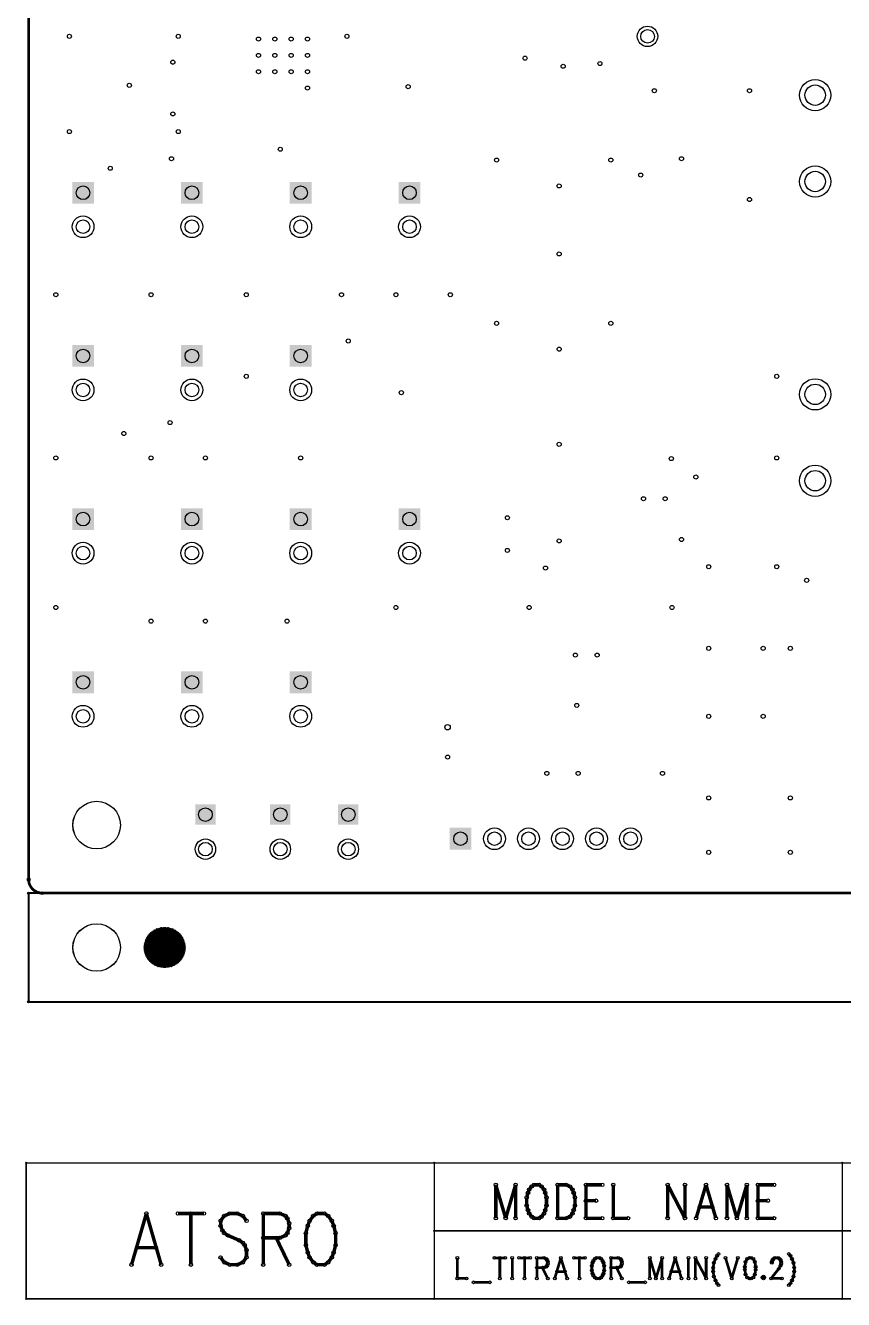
# Model space of a CAD drawing. Extents: x 100 to 314, y 70 to 258.
# Drawn here: x 99.7 to 159.9, y 70.1 to 163.8 of the extents above; entities that cross this region are included whole.
import ezdxf

# ---------------------------------------------------------------- set-up
doc = ezdxf.new("R2010")
doc.units = 0
doc.layers.get('0').update_dxf_attribs({"linetype": 'CONTINUOUS'})
doc.layers.add('10_ASYS_GBR', color=12, linetype='CONTINUOUS')
doc.layers.add('12_DRL_GB', color=13, linetype='CONTINUOUS')

# ---------------------------------------------------------------- blocks, each defined once
blk = doc.blocks.new('ROUND_5')
blk.add_circle((0, 0), 0.75)
blk = doc.blocks.new('ROUND_9')
blk.add_circle((0, 0), 0.5)
blk = doc.blocks.new('SQUARE_33')
blk.add_solid([(0.75, 0.75), (0.75, -0.75), (-0.75, 0.75), (-0.75, -0.75)])
blk = doc.blocks.new('ROUND_38')
blk.add_circle((0, 0), 0.8)
blk = doc.blocks.new('SQUARE_40')
blk.add_solid([(0.8, 0.8), (0.8, -0.8), (-0.8, 0.8), (-0.8, -0.8)])
blk = doc.blocks.new('ROUND_43')
blk.add_circle((0, 0), 1.15)
blk = doc.blocks.new('ROUND_61')
blk.add_circle((0, 0), 1.75)
blk = doc.blocks.new('ROUND_3')
blk.add_circle((0, 0), 0.127)
blk = doc.blocks.new('ROUND_12')
blk.add_circle((0, 0), 0.1)
blk = doc.blocks.new('ROUND_13')
blk.add_circle((0, 0), 0.05)
blk = doc.blocks.new('ROUND_37')
blk.add_circle((0, 0), 0.075)
blk = doc.blocks.new('ROUND_99')
blk.add_circle((0, 0), 0.0999)
blk = doc.blocks.new('ROUND_170')
blk.add_circle((0, 0), 0.15)
blk = doc.blocks.new('ROUND_171')
blk.add_circle((0, 0), 0.2)
blk = doc.blocks.new('ROUND_173')
blk.add_circle((0, 0), 0.5)
blk = doc.blocks.new('ROUND_175')
blk.add_circle((0, 0), 0.75)
blk = doc.blocks.new('ROUND_179')
blk.add_circle((0, 0), 1.75)

msp = doc.modelspace()

# ---------------------------------------------------------------- linework, layer by layer
at = {"layer": '10_ASYS_GBR'}
for points, const_width in [([(99.97, 248.98), (99.97, 100.98)], 0.2), ([(99.97, 99.98), (313.97, 99.98)], 0.15), ([(99.97, 91.98), (99.97, 99.98)], 0.15), ([(100.97, 99.98), (312.97, 99.98)], 0.2), ([(109.72802, 97.40967), (110.21198, 97.40967)], 0.1), ([(108.6202, 96.50967), (111.3198, 96.50967)], 0.1), ([(108.65908, 96.59967), (111.28092, 96.59967)], 0.1), ([(108.70553, 96.68967), (111.23447, 96.68967)], 0.1), ([(108.76044, 96.77967), (111.17956, 96.77967)], 0.1), ([(108.82501, 96.86967), (111.11499, 96.86967)], 0.1), ([(108.901, 96.95967), (111.039, 96.95967)], 0.1), ([(108.99107, 97.04967), (110.94893, 97.04967)], 0.1), ([(109.09956, 97.13967), (110.84044, 97.13967)], 0.1), ([(109.23459, 97.22967), (110.70541, 97.22967)], 0.1), ([(109.41521, 97.31967), (110.52479, 97.31967)], 0.1), ([(108.52004, 95.96967), (111.41996, 95.96967)], 0.1), ([(108.52219, 96.05967), (111.41781, 96.05967)], 0.1), ([(108.52348, 95.87967), (111.41652, 95.87967)], 0.1), ([(108.52996, 96.14967), (111.41004, 96.14967)], 0.1), ([(108.53255, 95.78967), (111.40745, 95.78967)], 0.1), ([(108.54344, 96.23967), (111.39656, 96.23967)], 0.1), ([(108.54736, 95.69967), (111.39264, 95.69967)], 0.1), ([(108.56279, 96.32967), (111.37721, 96.32967)], 0.1), ([(108.56809, 95.60967), (111.37191, 95.60967)], 0.1), ([(108.58826, 96.41967), (111.35174, 96.41967)], 0.1), ([(108.59501, 95.51967), (111.34499, 95.51967)], 0.1), ([(108.6285, 95.42967), (111.3115, 95.42967)], 0.1), ([(108.66905, 95.33967), (111.27095, 95.33967)], 0.1), ([(108.71736, 95.24967), (111.22264, 95.24967)], 0.1), ([(108.77436, 95.15967), (111.16564, 95.15967)], 0.1), ([(108.84138, 95.06967), (111.09862, 95.06967)], 0.1), ([(108.92032, 94.97967), (111.01968, 94.97967)], 0.1), ([(109.01414, 94.88967), (110.92586, 94.88967)], 0.1), ([(109.12779, 94.79967), (110.81221, 94.79967)], 0.1), ([(109.27089, 94.70967), (110.66911, 94.70967)], 0.1), ([(109.46801, 94.61967), (110.47199, 94.61967)], 0.1), ([(313.97, 91.98), (99.97, 91.98)], 0.15), ([(99.788, 80.144), (199.788, 80.144)], 0.1), ([(99.788, 70.144), (99.788, 80.144)], 0.1), ([(129.788, 80.144), (129.788, 70.144)], 0.1), ([(159.788, 80.144), (159.788, 70.144)], 0.1), ([(134.315, 78.52931), (134.315, 76.071)], 0.254), ([(134.315, 78.52931), (135.04227, 76.071)], 0.254), ([(135.76955, 78.52931), (135.04227, 76.071)], 0.254), ([(135.76955, 78.52931), (135.76955, 76.071)], 0.254), ([(136.67864, 77.944), (136.58773, 77.59281)], 0.254), ([(136.76955, 78.17813), (136.67864, 77.944)], 0.254), ([(136.95136, 78.41225), (136.76955, 78.17813)], 0.254), ([(137.13318, 78.52931), (136.95136, 78.41225)], 0.254), ([(137.49682, 78.52931), (137.13318, 78.52931)], 0.254), ([(137.67864, 78.41225), (137.49682, 78.52931)], 0.254), ([(137.86045, 78.17813), (137.67864, 78.41225)], 0.254), ([(137.95136, 77.944), (137.86045, 78.17813)], 0.254), ([(138.04227, 77.59281), (137.95136, 77.944)], 0.254), ([(138.86045, 78.52931), (138.86045, 76.071)], 0.254), ([(138.86045, 78.52931), (139.49682, 78.52931)], 0.254), ([(139.49682, 78.52931), (139.76955, 78.41225)], 0.254), ([(139.76955, 78.41225), (139.95136, 78.17813)], 0.254), ([(139.95136, 78.17813), (140.04227, 77.944)], 0.254), ([(140.04227, 77.944), (140.13318, 77.59281)], 0.254), ([(140.95136, 78.52931), (140.95136, 76.071)], 0.254), ([(140.95136, 78.52931), (142.13318, 78.52931)], 0.254), ([(142.95136, 78.52931), (142.95136, 76.071)], 0.254), ([(146.95136, 78.52931), (146.95136, 76.071)], 0.254), ([(146.95136, 78.52931), (148.22409, 76.071)], 0.254), ([(148.22409, 78.52931), (148.22409, 76.071)], 0.254), ([(149.76955, 78.52931), (149.04227, 76.071)], 0.254), ([(149.76955, 78.52931), (150.49682, 76.071)], 0.254), ([(151.315, 78.52931), (151.315, 76.071)], 0.254), ([(151.315, 78.52931), (152.04227, 76.071)], 0.254), ([(152.76955, 78.52931), (152.04227, 76.071)], 0.254), ([(152.76955, 78.52931), (152.76955, 76.071)], 0.254), ([(153.58773, 78.52931), (153.58773, 76.071)], 0.254), ([(153.58773, 78.52931), (154.76955, 78.52931)], 0.254), ([(136.58773, 77.59281), (136.58773, 77.0075)], 0.254), ([(136.58773, 77.0075), (136.67864, 76.65631)], 0.254), ([(137.95136, 76.65631), (138.04227, 77.0075)], 0.254), ([(138.04227, 77.0075), (138.04227, 77.59281)], 0.254), ([(140.13318, 77.0075), (140.04227, 76.65631)], 0.254), ([(140.13318, 77.59281), (140.13318, 77.0075)], 0.254), ([(140.95136, 77.35869), (141.67864, 77.35869)], 0.254), ([(149.315, 76.89044), (150.22409, 76.89044)], 0.254), ([(153.58773, 77.35869), (154.315, 77.35869)], 0.254), ([(108.62591, 76.42181), (107.535, 72.651)], 0.254), ([(108.62591, 76.42181), (109.71682, 72.651)], 0.254), ([(110.94409, 76.42181), (112.85318, 76.42181)], 0.254), ([(111.89864, 76.42181), (111.89864, 72.651)], 0.254), ([(114.35318, 76.24225), (114.08045, 75.88313)], 0.254), ([(114.08045, 75.88313), (114.08045, 75.524)], 0.254), ([(114.76227, 76.42181), (114.35318, 76.24225)], 0.254), ([(115.30773, 76.42181), (114.76227, 76.42181)], 0.254), ([(115.71682, 76.24225), (115.30773, 76.42181)], 0.254), ([(115.98955, 75.88313), (115.71682, 76.24225)], 0.254), ([(117.21682, 76.42181), (117.21682, 72.651)], 0.254), ([(117.21682, 76.42181), (118.44409, 76.42181)], 0.254), ([(118.44409, 76.42181), (118.85318, 76.24225)], 0.254), ([(118.85318, 76.24225), (118.98955, 76.06269)], 0.254), ([(118.98955, 76.06269), (119.12591, 75.70356)], 0.254), ([(120.62591, 75.88313), (120.48955, 75.524)], 0.254), ([(120.89864, 76.24225), (120.62591, 75.88313)], 0.254), ([(121.17136, 76.42181), (120.89864, 76.24225)], 0.254), ([(121.71682, 76.42181), (121.17136, 76.42181)], 0.254), ([(121.98955, 76.24225), (121.71682, 76.42181)], 0.254), ([(122.26227, 75.88313), (121.98955, 76.24225)], 0.254), ([(122.39864, 75.524), (122.26227, 75.88313)], 0.254), ([(136.67864, 76.65631), (136.76955, 76.42219)], 0.254), ([(136.76955, 76.42219), (136.95136, 76.18806)], 0.254), ([(136.95136, 76.18806), (137.13318, 76.071)], 0.254), ([(137.13318, 76.071), (137.49682, 76.071)], 0.254), ([(137.49682, 76.071), (137.67864, 76.18806)], 0.254), ([(137.67864, 76.18806), (137.86045, 76.42219)], 0.254), ([(137.86045, 76.42219), (137.95136, 76.65631)], 0.254), ([(139.49682, 76.071), (138.86045, 76.071)], 0.254), ([(139.76955, 76.18806), (139.49682, 76.071)], 0.254), ([(139.95136, 76.42219), (139.76955, 76.18806)], 0.254), ([(140.04227, 76.65631), (139.95136, 76.42219)], 0.254), ([(140.95136, 76.071), (142.13318, 76.071)], 0.254), ([(142.95136, 76.071), (144.04227, 76.071)], 0.254), ([(153.58773, 76.071), (154.76955, 76.071)], 0.254), ([(114.08045, 75.524), (114.21682, 75.16488)], 0.254), ([(114.21682, 75.16488), (114.35318, 74.98531)], 0.254), ([(114.35318, 74.98531), (114.62591, 74.80575)], 0.254), ([(118.98955, 74.98531), (118.85318, 74.80575)], 0.254), ([(119.12591, 75.34444), (118.98955, 74.98531)], 0.254), ([(119.12591, 75.70356), (119.12591, 75.34444)], 0.254), ([(120.48955, 75.524), (120.35318, 74.98531)], 0.254), ([(120.35318, 74.98531), (120.35318, 74.0875)], 0.254), ([(122.535, 74.98531), (122.39864, 75.524)], 0.254), ([(122.535, 74.0875), (122.535, 74.98531)], 0.254), ([(129.788, 75.144), (199.788, 75.144)], 0.1), ([(107.94409, 73.90794), (109.30773, 73.90794)], 0.254), ([(114.62591, 74.80575), (115.44409, 74.44663)], 0.254), ([(115.44409, 74.44663), (115.71682, 74.26706)], 0.254), ([(115.71682, 74.26706), (115.85318, 74.0875)], 0.254), ([(115.85318, 74.0875), (115.98955, 73.72838)], 0.254), ([(118.44409, 74.62619), (117.21682, 74.62619)], 0.254), ([(118.17136, 74.62619), (119.12591, 72.651)], 0.254), ([(118.85318, 74.80575), (118.44409, 74.62619)], 0.254), ([(120.35318, 74.0875), (120.48955, 73.54881)], 0.254), ([(122.39864, 73.54881), (122.535, 74.0875)], 0.254), ([(114.35318, 72.83056), (114.08045, 73.18969)], 0.254), ([(115.98955, 73.18969), (115.71682, 72.83056)], 0.254), ([(115.98955, 73.72838), (115.98955, 73.18969)], 0.254), ([(120.48955, 73.54881), (120.62591, 73.18969)], 0.254), ([(120.62591, 73.18969), (120.89864, 72.83056)], 0.254), ([(121.98955, 72.83056), (122.26227, 73.18969)], 0.254), ([(122.26227, 73.18969), (122.39864, 73.54881)], 0.254), ([(131.48795, 73.15339), (131.48795, 71.64395)], 0.1999), ([(134.21522, 73.15339), (135.01068, 73.15339)], 0.1999), ([(134.61295, 73.15339), (134.61295, 71.64395)], 0.1999), ([(135.52204, 73.15339), (135.52204, 71.64395)], 0.1999), ([(136.0334, 73.15339), (136.82886, 73.15339)], 0.1999), ([(136.43113, 73.15339), (136.43113, 71.64395)], 0.1999), ([(137.34022, 73.15339), (137.34022, 71.64395)], 0.1999), ([(137.34022, 73.15339), (137.85159, 73.15339)], 0.1999), ([(137.85159, 73.15339), (138.02204, 73.08151)], 0.1999), ([(138.02204, 73.08151), (138.07886, 73.00963)], 0.1999), ([(138.07886, 73.00963), (138.13568, 72.86588)], 0.1999), ([(139.10159, 73.15339), (138.64704, 71.64395)], 0.1999), ([(139.10159, 73.15339), (139.55613, 71.64395)], 0.1999), ([(140.0675, 73.15339), (140.86295, 73.15339)], 0.1999), ([(140.46522, 73.15339), (140.46522, 71.64395)], 0.1999), ([(141.60159, 73.08151), (141.48795, 72.93776)], 0.1999), ([(141.71522, 73.15339), (141.60159, 73.08151)], 0.1999), ([(141.9425, 73.15339), (141.71522, 73.15339)], 0.1999), ([(142.05613, 73.08151), (141.9425, 73.15339)], 0.1999), ([(142.16977, 72.93776), (142.05613, 73.08151)], 0.1999), ([(142.79477, 73.15339), (142.79477, 71.64395)], 0.1999), ([(142.79477, 73.15339), (143.30613, 73.15339)], 0.1999), ([(143.30613, 73.15339), (143.47659, 73.08151)], 0.1999), ([(143.47659, 73.08151), (143.5334, 73.00963)], 0.1999), ([(143.5334, 73.00963), (143.59022, 72.86588)], 0.1999), ([(145.63568, 73.15339), (145.63568, 71.64395)], 0.1999), ([(145.63568, 73.15339), (146.09022, 71.64395)], 0.1999), ([(146.54477, 73.15339), (146.09022, 71.64395)], 0.1999), ([(146.54477, 73.15339), (146.54477, 71.64395)], 0.1999), ([(147.51068, 73.15339), (147.05613, 71.64395)], 0.1999), ([(147.51068, 73.15339), (147.96522, 71.64395)], 0.1999), ([(148.47659, 73.15339), (148.47659, 71.64395)], 0.1999), ([(148.98795, 73.15339), (148.98795, 71.64395)], 0.1999), ([(148.98795, 73.15339), (149.7834, 71.64395)], 0.1999), ([(149.7834, 73.15339), (149.7834, 71.64395)], 0.1999), ([(150.46522, 73.08151), (150.35159, 72.794)], 0.1999), ([(150.57886, 73.29715), (150.46522, 73.08151)], 0.1999), ([(150.6925, 73.4409), (150.57886, 73.29715)], 0.1999), ([(151.20386, 73.15339), (151.6584, 71.64395)], 0.1999), ([(152.11295, 73.15339), (151.6584, 71.64395)], 0.1999), ([(152.79477, 73.08151), (152.68113, 72.86588)], 0.1999), ([(152.96522, 73.15339), (152.79477, 73.08151)], 0.1999), ([(153.07886, 73.15339), (152.96522, 73.15339)], 0.1999), ([(153.24931, 73.08151), (153.07886, 73.15339)], 0.1999), ([(153.36295, 72.86588), (153.24931, 73.08151)], 0.1999), ([(154.61295, 72.86588), (154.66977, 73.00963)], 0.1999), ([(154.66977, 73.00963), (154.72659, 73.08151)], 0.1999), ([(154.72659, 73.08151), (154.84022, 73.15339)], 0.1999), ([(154.84022, 73.15339), (155.0675, 73.15339)], 0.1999), ([(155.0675, 73.15339), (155.18113, 73.08151)], 0.1999), ([(155.18113, 73.08151), (155.23795, 73.00963)], 0.1999), ([(155.23795, 73.00963), (155.29477, 72.86588)], 0.1999), ([(155.86295, 73.4409), (155.97659, 73.29715)], 0.1999), ([(155.97659, 73.29715), (156.09022, 73.08151)], 0.1999), ([(156.09022, 73.08151), (156.20386, 72.794)], 0.1999), ([(114.76227, 72.651), (114.35318, 72.83056)], 0.254), ([(115.30773, 72.651), (114.76227, 72.651)], 0.254), ([(115.71682, 72.83056), (115.30773, 72.651)], 0.254), ([(120.89864, 72.83056), (121.17136, 72.651)], 0.254), ([(121.17136, 72.651), (121.71682, 72.651)], 0.254), ([(121.71682, 72.651), (121.98955, 72.83056)], 0.254), ([(137.85159, 72.43461), (137.34022, 72.43461)], 0.1999), ([(137.73795, 72.43461), (138.13568, 71.64395)], 0.1999), ([(138.02204, 72.50649), (137.85159, 72.43461)], 0.1999), ([(138.07886, 72.57837), (138.02204, 72.50649)], 0.1999), ([(138.13568, 72.72212), (138.07886, 72.57837)], 0.1999), ([(138.13568, 72.86588), (138.13568, 72.72212)], 0.1999), ([(138.8175, 72.1471), (139.38568, 72.1471)], 0.1999), ([(141.43113, 72.794), (141.37431, 72.57837)], 0.1999), ([(141.37431, 72.57837), (141.37431, 72.21898)], 0.1999), ([(141.37431, 72.21898), (141.43113, 72.00334)], 0.1999), ([(141.48795, 72.93776), (141.43113, 72.794)], 0.1999), ([(142.22659, 72.794), (142.16977, 72.93776)], 0.1999), ([(142.2834, 72.57837), (142.22659, 72.794)], 0.1999), ([(142.22659, 72.00334), (142.2834, 72.21898)], 0.1999), ([(142.2834, 72.21898), (142.2834, 72.57837)], 0.1999), ([(143.30613, 72.43461), (142.79477, 72.43461)], 0.1999), ([(143.1925, 72.43461), (143.59022, 71.64395)], 0.1999), ([(143.47659, 72.50649), (143.30613, 72.43461)], 0.1999), ([(143.5334, 72.57837), (143.47659, 72.50649)], 0.1999), ([(143.59022, 72.72212), (143.5334, 72.57837)], 0.1999), ([(143.59022, 72.86588), (143.59022, 72.72212)], 0.1999), ([(147.22659, 72.1471), (147.79477, 72.1471)], 0.1999), ([(150.35159, 72.794), (150.29477, 72.43461)], 0.1999), ([(150.29477, 72.43461), (150.29477, 72.1471)], 0.1999), ([(150.29477, 72.1471), (150.35159, 71.78771)], 0.1999), ([(152.68113, 72.86588), (152.62431, 72.50649)], 0.1999), ([(152.62431, 72.50649), (152.62431, 72.29085)], 0.1999), ([(152.62431, 72.29085), (152.68113, 71.93146)], 0.1999), ([(153.41977, 72.50649), (153.36295, 72.86588)], 0.1999), ([(153.36295, 71.93146), (153.41977, 72.29085)], 0.1999), ([(153.41977, 72.29085), (153.41977, 72.50649)], 0.1999), ([(155.12431, 72.36273), (154.55613, 71.64395)], 0.1999), ([(154.61295, 72.794), (154.61295, 72.86588)], 0.1999), ([(155.23795, 72.57837), (155.12431, 72.36273)], 0.1999), ([(155.29477, 72.72212), (155.23795, 72.57837)], 0.1999), ([(155.29477, 72.86588), (155.29477, 72.72212)], 0.1999), ([(156.20386, 72.794), (156.26068, 72.43461)], 0.1999), ([(156.26068, 72.1471), (156.20386, 71.78771)], 0.1999), ([(156.26068, 72.43461), (156.26068, 72.1471)], 0.1999), ([(131.48795, 71.64395), (132.16977, 71.64395)], 0.1999), ([(132.68113, 71.35644), (133.87431, 71.35644)], 0.1999), ([(141.43113, 72.00334), (141.48795, 71.85958)], 0.1999), ([(141.48795, 71.85958), (141.60159, 71.71583)], 0.1999), ([(141.60159, 71.71583), (141.71522, 71.64395)], 0.1999), ([(141.71522, 71.64395), (141.9425, 71.64395)], 0.1999), ([(141.9425, 71.64395), (142.05613, 71.71583)], 0.1999), ([(142.05613, 71.71583), (142.16977, 71.85958)], 0.1999), ([(142.16977, 71.85958), (142.22659, 72.00334)], 0.1999), ([(144.10159, 71.35644), (145.29477, 71.35644)], 0.1999), ([(150.35159, 71.78771), (150.46522, 71.50019)], 0.1999), ([(150.46522, 71.50019), (150.57886, 71.28456)], 0.1999), ([(150.57886, 71.28456), (150.6925, 71.1408)], 0.1999), ([(152.68113, 71.93146), (152.79477, 71.71583)], 0.1999), ([(152.79477, 71.71583), (152.96522, 71.64395)], 0.1999), ([(152.96522, 71.64395), (153.07886, 71.64395)], 0.1999), ([(153.07886, 71.64395), (153.24931, 71.71583)], 0.1999), ([(153.24931, 71.71583), (153.36295, 71.93146)], 0.1999), ([(153.98795, 71.78771), (153.93113, 71.71583)], 0.1999), ([(153.93113, 71.71583), (153.98795, 71.64395)], 0.1999), ([(154.04477, 71.71583), (153.98795, 71.78771)], 0.1999), ([(153.98795, 71.64395), (154.04477, 71.71583)], 0.1999), ([(154.55613, 71.64395), (155.35159, 71.64395)], 0.1999), ([(155.97659, 71.28456), (155.86295, 71.1408)], 0.1999), ([(156.09022, 71.50019), (155.97659, 71.28456)], 0.1999), ([(156.20386, 71.78771), (156.09022, 71.50019)], 0.1999), ([(199.788, 70.144), (99.788, 70.144)], 0.1)]:
    msp.add_lwpolyline(points, dxfattribs=dict(at, const_width=const_width))
at = {"layer": '10_ASYS_GBR', "const_width": 0.2}
msp.add_lwpolyline([(99.97, 100.98, 0.4142136), (100.97, 99.98)], format="xyb", dxfattribs=at)
at = {"layer": '10_ASYS_GBR', "const_width": 0.1}
msp.add_lwpolyline([(108.52, 95.98, 1), (111.42, 95.98, 1)], format="xyb", close=True, dxfattribs=at)
msp.add_lwpolyline([(108.52, 95.98, 1), (111.42, 95.98, 1)], format="xyb", close=True, dxfattribs=at)

# ---------------------------------------------------------------- block references
at = {"layer": '10_ASYS_GBR'}
for name, p in [('ROUND_5', (145.47, 162.98)), ('ROUND_43', (157.795, 158.655)), ('ROUND_43', (157.795, 152.305)), ('SQUARE_40', (103.97, 151.48)), ('SQUARE_40', (111.97, 151.48)), ('SQUARE_40', (119.97, 151.48)), ('SQUARE_40', (127.97, 151.48)), ('ROUND_38', (103.97, 148.98)), ('ROUND_38', (111.97, 148.98)), ('ROUND_38', (119.97, 148.98)), ('ROUND_38', (127.97, 148.98)), ('SQUARE_40', (103.97, 139.48)), ('SQUARE_40', (111.97, 139.48)), ('SQUARE_40', (119.97, 139.48)), ('ROUND_38', (103.97, 136.98)), ('ROUND_38', (111.97, 136.98)), ('ROUND_38', (119.97, 136.98)), ('ROUND_43', (157.795, 136.655)), ('ROUND_43', (157.795, 130.305)), ('SQUARE_40', (103.97, 127.48)), ('SQUARE_40', (111.97, 127.48)), ('SQUARE_40', (119.97, 127.48)), ('SQUARE_40', (127.97, 127.48)), ('ROUND_38', (103.97, 124.98)), ('ROUND_38', (111.97, 124.98)), ('ROUND_38', (119.97, 124.98)), ('ROUND_38', (127.97, 124.98)), ('SQUARE_40', (103.97, 115.48)), ('SQUARE_40', (111.97, 115.48)), ('SQUARE_40', (119.97, 115.48)), ('ROUND_38', (103.97, 112.98)), ('ROUND_38', (111.97, 112.98)), ('ROUND_38', (119.97, 112.98)), ('ROUND_61', (104.97, 104.98)), ('SQUARE_33', (112.97, 105.75)), ('SQUARE_33', (118.47, 105.75)), ('SQUARE_33', (123.47, 105.75)), ('SQUARE_40', (131.72, 103.98)), ('ROUND_38', (134.22, 103.98)), ('ROUND_38', (136.72, 103.98)), ('ROUND_38', (139.22, 103.98)), ('ROUND_38', (141.72, 103.98)), ('ROUND_38', (144.22, 103.98)), ('ROUND_5', (112.97, 103.21)), ('ROUND_5', (118.47, 103.21)), ('ROUND_5', (123.47, 103.21)), ('ROUND_12', (99.97, 100.98)), ('ROUND_12', (99.97, 100.98)), ('ROUND_37', (99.97, 99.98)), ('ROUND_37', (99.97, 99.98)), ('ROUND_12', (100.97, 99.98)), ('ROUND_12', (100.97, 99.98)), ('ROUND_61', (104.97, 95.98)), ('ROUND_13', (109.72802, 97.40967)), ('ROUND_13', (110.21198, 97.40967)), ('ROUND_13', (108.6202, 96.50967)), ('ROUND_13', (108.65908, 96.59967)), ('ROUND_13', (108.70553, 96.68967)), ('ROUND_13', (108.76044, 96.77967)), ('ROUND_13', (108.82501, 96.86967)), ('ROUND_13', (108.901, 96.95967)), ('ROUND_13', (108.99107, 97.04967)), ('ROUND_13', (109.09956, 97.13967)), ('ROUND_13', (109.23459, 97.22967)), ('ROUND_13', (109.41521, 97.31967)), ('ROUND_13', (110.52479, 97.31967)), ('ROUND_13', (110.70541, 97.22967)), ('ROUND_13', (110.84044, 97.13967)), ('ROUND_13', (110.94893, 97.04967)), ('ROUND_13', (111.039, 96.95967)), ('ROUND_13', (111.11499, 96.86967)), ('ROUND_13', (111.17956, 96.77967)), ('ROUND_13', (111.23447, 96.68967)), ('ROUND_13', (111.28092, 96.59967)), ('ROUND_13', (111.3198, 96.50967)), ('ROUND_13', (108.52004, 95.96967)), ('ROUND_13', (108.52219, 96.05967)), ('ROUND_13', (108.52348, 95.87967)), ('ROUND_13', (108.52996, 96.14967)), ('ROUND_13', (108.53255, 95.78967)), ('ROUND_13', (108.54344, 96.23967)), ('ROUND_13', (108.54736, 95.69967)), ('ROUND_13', (108.56279, 96.32967)), ('ROUND_13', (108.56809, 95.60967)), ('ROUND_13', (108.58826, 96.41967)), ('ROUND_13', (108.59501, 95.51967)), ('ROUND_9', (109.97, 95.98)), ('ROUND_13', (111.34499, 95.51967)), ('ROUND_13', (111.35174, 96.41967)), ('ROUND_13', (111.37191, 95.60967)), ('ROUND_13', (111.37721, 96.32967)), ('ROUND_13', (111.39264, 95.69967)), ('ROUND_13', (111.39656, 96.23967)), ('ROUND_13', (111.40745, 95.78967)), ('ROUND_13', (111.41004, 96.14967)), ('ROUND_13', (111.41652, 95.87967)), ('ROUND_13', (111.41781, 96.05967)), ('ROUND_13', (111.41996, 95.96967)), ('ROUND_13', (108.6285, 95.42967)), ('ROUND_13', (108.66905, 95.33967)), ('ROUND_13', (108.71736, 95.24967)), ('ROUND_13', (108.77436, 95.15967)), ('ROUND_13', (108.84138, 95.06967)), ('ROUND_13', (108.92032, 94.97967)), ('ROUND_13', (109.01414, 94.88967)), ('ROUND_13', (109.12779, 94.79967)), ('ROUND_13', (109.27089, 94.70967)), ('ROUND_13', (109.46801, 94.61967)), ('ROUND_13', (110.47199, 94.61967)), ('ROUND_13', (110.66911, 94.70967)), ('ROUND_13', (110.81221, 94.79967)), ('ROUND_13', (110.92586, 94.88967)), ('ROUND_13', (111.01968, 94.97967)), ('ROUND_13', (111.09862, 95.06967)), ('ROUND_13', (111.16564, 95.15967)), ('ROUND_13', (111.22264, 95.24967)), ('ROUND_13', (111.27095, 95.33967)), ('ROUND_13', (111.3115, 95.42967)), ('ROUND_37', (99.97, 91.98)), ('ROUND_13', (99.788, 80.144)), ('ROUND_13', (99.788, 80.144)), ('ROUND_13', (129.788, 80.144)), ('ROUND_13', (159.788, 80.144)), ('ROUND_3', (134.315, 78.52931)), ('ROUND_3', (134.315, 78.52931)), ('ROUND_3', (135.76955, 78.52931)), ('ROUND_3', (135.76955, 78.52931)), ('ROUND_3', (136.67864, 77.944)), ('ROUND_3', (136.76955, 78.17813)), ('ROUND_3', (136.76955, 78.17813)), ('ROUND_3', (136.95136, 78.41225)), ('ROUND_3', (137.13318, 78.52931)), ('ROUND_3', (137.13318, 78.52931)), ('ROUND_3', (137.49682, 78.52931)), ('ROUND_3', (137.67864, 78.41225)), ('ROUND_3', (137.86045, 78.17813)), ('ROUND_3', (137.86045, 78.17813)), ('ROUND_3', (137.95136, 77.944)), ('ROUND_3', (138.86045, 78.52931)), ('ROUND_3', (138.86045, 78.52931)), ('ROUND_3', (139.49682, 78.52931)), ('ROUND_3', (139.76955, 78.41225)), ('ROUND_3', (139.76955, 78.41225)), ('ROUND_3', (139.95136, 78.17813)), ('ROUND_3', (139.95136, 78.17813)), ('ROUND_3', (140.04227, 77.944)), ('ROUND_3', (140.95136, 78.52931)), ('ROUND_3', (140.95136, 78.52931)), ('ROUND_3', (142.13318, 78.52931)), ('ROUND_3', (142.95136, 78.52931)), ('ROUND_3', (146.95136, 78.52931)), ('ROUND_3', (146.95136, 78.52931)), ('ROUND_3', (148.22409, 78.52931)), ('ROUND_3', (149.76955, 78.52931)), ('ROUND_3', (149.76955, 78.52931)), ('ROUND_3', (151.315, 78.52931)), ('ROUND_3', (151.315, 78.52931)), ('ROUND_3', (152.76955, 78.52931)), ('ROUND_3', (152.76955, 78.52931)), ('ROUND_3', (153.58773, 78.52931)), ('ROUND_3', (153.58773, 78.52931)), ('ROUND_3', (154.76955, 78.52931)), ('ROUND_3', (136.58773, 77.59281)), ('ROUND_3', (136.58773, 77.0075)), ('ROUND_3', (138.04227, 77.59281)), ('ROUND_3', (138.04227, 77.0075)), ('ROUND_3', (140.13318, 77.59281)), ('ROUND_3', (140.13318, 77.0075)), ('ROUND_3', (140.95136, 77.35869)), ('ROUND_3', (141.67864, 77.35869)), ('ROUND_3', (149.315, 76.89044)), ('ROUND_3', (150.22409, 76.89044)), ('ROUND_3', (153.58773, 77.35869)), ('ROUND_3', (154.315, 77.35869)), ('ROUND_3', (108.62591, 76.42181)), ('ROUND_3', (108.62591, 76.42181)), ('ROUND_3', (110.94409, 76.42181)), ('ROUND_3', (111.89864, 76.42181)), ('ROUND_3', (112.85318, 76.42181)), ('ROUND_3', (114.08045, 75.88313)), ('ROUND_3', (114.08045, 75.88313)), ('ROUND_3', (114.35318, 76.24225)), ('ROUND_3', (114.76227, 76.42181)), ('ROUND_3', (115.30773, 76.42181)), ('ROUND_3', (115.71682, 76.24225)), ('ROUND_3', (115.98955, 75.88313)), ('ROUND_3', (117.21682, 76.42181)), ('ROUND_3', (117.21682, 76.42181)), ('ROUND_3', (118.44409, 76.42181)), ('ROUND_3', (118.85318, 76.24225)), ('ROUND_3', (118.98955, 76.06269)), ('ROUND_3', (118.98955, 76.06269)), ('ROUND_3', (120.62591, 75.88313)), ('ROUND_3', (120.62591, 75.88313)), ('ROUND_3', (120.89864, 76.24225)), ('ROUND_3', (121.17136, 76.42181)), ('ROUND_3', (121.17136, 76.42181)), ('ROUND_3', (121.71682, 76.42181)), ('ROUND_3', (121.98955, 76.24225)), ('ROUND_3', (121.98955, 76.24225)), ('ROUND_3', (122.26227, 75.88313)), ('ROUND_3', (122.26227, 75.88313)), ('ROUND_3', (134.315, 76.071)), ('ROUND_3', (135.04227, 76.071)), ('ROUND_3', (135.04227, 76.071)), ('ROUND_3', (135.76955, 76.071)), ('ROUND_3', (136.67864, 76.65631)), ('ROUND_3', (136.76955, 76.42219)), ('ROUND_3', (136.76955, 76.42219)), ('ROUND_3', (136.95136, 76.18806)), ('ROUND_3', (137.13318, 76.071)), ('ROUND_3', (137.49682, 76.071)), ('ROUND_3', (137.67864, 76.18806)), ('ROUND_3', (137.86045, 76.42219)), ('ROUND_3', (137.86045, 76.42219)), ('ROUND_3', (137.95136, 76.65631)), ('ROUND_3', (138.86045, 76.071)), ('ROUND_3', (138.86045, 76.071)), ('ROUND_3', (139.49682, 76.071)), ('ROUND_3', (139.76955, 76.18806)), ('ROUND_3', (139.76955, 76.18806)), ('ROUND_3', (139.95136, 76.42219)), ('ROUND_3', (140.04227, 76.65631)), ('ROUND_3', (140.95136, 76.071)), ('ROUND_3', (140.95136, 76.071)), ('ROUND_3', (142.13318, 76.071)), ('ROUND_3', (142.95136, 76.071)), ('ROUND_3', (144.04227, 76.071)), ('ROUND_3', (146.95136, 76.071)), ('ROUND_3', (148.22409, 76.071)), ('ROUND_3', (148.22409, 76.071)), ('ROUND_3', (149.04227, 76.071)), ('ROUND_3', (150.49682, 76.071)), ('ROUND_3', (151.315, 76.071)), ('ROUND_3', (152.04227, 76.071)), ('ROUND_3', (152.04227, 76.071)), ('ROUND_3', (152.76955, 76.071)), ('ROUND_3', (153.58773, 76.071)), ('ROUND_3', (153.58773, 76.071)), ('ROUND_3', (154.76955, 76.071)), ('ROUND_3', (114.08045, 75.524)), ('ROUND_3', (114.08045, 75.524)), ('ROUND_3', (114.21682, 75.16488)), ('ROUND_3', (114.21682, 75.16488)), ('ROUND_3', (114.35318, 74.98531)), ('ROUND_3', (118.98955, 74.98531)), ('ROUND_3', (118.98955, 74.98531)), ('ROUND_3', (119.12591, 75.70356)), ('ROUND_3', (119.12591, 75.34444)), ('ROUND_3', (120.35318, 74.98531)), ('ROUND_3', (120.48955, 75.524)), ('ROUND_3', (120.48955, 75.524)), ('ROUND_3', (122.39864, 75.524)), ('ROUND_3', (122.535, 74.98531)), ('ROUND_13', (129.788, 75.144)), ('ROUND_3', (107.94409, 73.90794)), ('ROUND_3', (109.30773, 73.90794)), ('ROUND_3', (114.62591, 74.80575)), ('ROUND_3', (115.44409, 74.44663)), ('ROUND_3', (115.44409, 74.44663)), ('ROUND_3', (115.71682, 74.26706)), ('ROUND_3', (115.85318, 74.0875)), ('ROUND_3', (117.21682, 74.62619)), ('ROUND_3', (118.17136, 74.62619)), ('ROUND_3', (118.44409, 74.62619)), ('ROUND_3', (118.85318, 74.80575)), ('ROUND_3', (120.35318, 74.0875)), ('ROUND_3', (122.535, 74.0875)), ('ROUND_3', (114.08045, 73.18969)), ('ROUND_3', (115.98955, 73.72838)), ('ROUND_3', (115.98955, 73.72838)), ('ROUND_3', (115.98955, 73.18969)), ('ROUND_3', (115.98955, 73.18969)), ('ROUND_3', (120.48955, 73.54881)), ('ROUND_3', (120.48955, 73.54881)), ('ROUND_3', (120.62591, 73.18969)), ('ROUND_3', (122.26227, 73.18969)), ('ROUND_3', (122.39864, 73.54881)), ('ROUND_99', (131.48795, 73.15339)), ('ROUND_99', (134.21522, 73.15339)), ('ROUND_99', (134.61295, 73.15339)), ('ROUND_99', (135.01068, 73.15339)), ('ROUND_99', (135.52204, 73.15339)), ('ROUND_99', (136.0334, 73.15339)), ('ROUND_99', (136.43113, 73.15339)), ('ROUND_99', (136.82886, 73.15339)), ('ROUND_99', (137.34022, 73.15339)), ('ROUND_99', (137.34022, 73.15339)), ('ROUND_99', (137.85159, 73.15339)), ('ROUND_99', (138.02204, 73.08151)), ('ROUND_99', (138.07886, 73.00963)), ('ROUND_99', (138.07886, 73.00963)), ('ROUND_99', (139.10159, 73.15339)), ('ROUND_99', (139.10159, 73.15339)), ('ROUND_99', (140.0675, 73.15339)), ('ROUND_99', (140.46522, 73.15339)), ('ROUND_99', (140.86295, 73.15339)), ('ROUND_99', (141.60159, 73.08151)), ('ROUND_99', (141.71522, 73.15339)), ('ROUND_99', (141.71522, 73.15339)), ('ROUND_99', (141.9425, 73.15339)), ('ROUND_99', (141.9425, 73.15339)), ('ROUND_99', (142.05613, 73.08151)), ('ROUND_99', (142.79477, 73.15339)), ('ROUND_99', (142.79477, 73.15339)), ('ROUND_99', (143.30613, 73.15339)), ('ROUND_99', (143.47659, 73.08151)), ('ROUND_99', (143.5334, 73.00963)), ('ROUND_99', (143.5334, 73.00963)), ('ROUND_99', (145.63568, 73.15339)), ('ROUND_99', (145.63568, 73.15339)), ('ROUND_99', (146.54477, 73.15339)), ('ROUND_99', (146.54477, 73.15339)), ('ROUND_99', (147.51068, 73.15339)), ('ROUND_99', (147.51068, 73.15339)), ('ROUND_99', (148.47659, 73.15339)), ('ROUND_99', (148.98795, 73.15339)), ('ROUND_99', (148.98795, 73.15339)), ('ROUND_99', (149.7834, 73.15339)), ('ROUND_99', (150.46522, 73.08151)), ('ROUND_99', (150.57886, 73.29715)), ('ROUND_99', (150.6925, 73.4409)), ('ROUND_99', (151.20386, 73.15339)), ('ROUND_99', (152.11295, 73.15339)), ('ROUND_99', (152.79477, 73.08151)), ('ROUND_99', (152.96522, 73.15339)), ('ROUND_99', (152.96522, 73.15339)), ('ROUND_99', (153.07886, 73.15339)), ('ROUND_99', (153.24931, 73.08151)), ('ROUND_99', (154.66977, 73.00963)), ('ROUND_99', (154.66977, 73.00963)), ('ROUND_99', (154.72659, 73.08151)), ('ROUND_99', (154.84022, 73.15339)), ('ROUND_99', (155.0675, 73.15339)), ('ROUND_99', (155.0675, 73.15339)), ('ROUND_99', (155.18113, 73.08151)), ('ROUND_99', (155.23795, 73.00963)), ('ROUND_99', (155.23795, 73.00963)), ('ROUND_99', (155.86295, 73.4409)), ('ROUND_99', (155.97659, 73.29715)), ('ROUND_99', (156.09022, 73.08151)), ('ROUND_3', (107.535, 72.651)), ('ROUND_3', (109.71682, 72.651)), ('ROUND_3', (111.89864, 72.651)), ('ROUND_3', (114.35318, 72.83056)), ('ROUND_3', (114.76227, 72.651)), ('ROUND_3', (115.30773, 72.651)), ('ROUND_3', (115.71682, 72.83056)), ('ROUND_3', (117.21682, 72.651)), ('ROUND_3', (119.12591, 72.651)), ('ROUND_3', (120.89864, 72.83056)), ('ROUND_3', (121.17136, 72.651)), ('ROUND_3', (121.71682, 72.651)), ('ROUND_3', (121.98955, 72.83056)), ('ROUND_3', (121.98955, 72.83056)), ('ROUND_99', (137.34022, 72.43461)), ('ROUND_99', (137.73795, 72.43461)), ('ROUND_99', (137.85159, 72.43461)), ('ROUND_99', (138.02204, 72.50649)), ('ROUND_99', (138.07886, 72.57837)), ('ROUND_99', (138.07886, 72.57837)), ('ROUND_99', (138.13568, 72.86588)), ('ROUND_99', (138.13568, 72.72212)), ('ROUND_99', (138.8175, 72.1471)), ('ROUND_99', (139.38568, 72.1471)), ('ROUND_99', (141.37431, 72.57837)), ('ROUND_99', (141.37431, 72.57837)), ('ROUND_99', (141.37431, 72.21898)), ('ROUND_99', (141.37431, 72.21898)), ('ROUND_99', (141.43113, 72.794)), ('ROUND_99', (141.48795, 72.93776)), ('ROUND_99', (142.16977, 72.93776)), ('ROUND_99', (142.22659, 72.794)), ('ROUND_99', (142.2834, 72.57837)), ('ROUND_99', (142.2834, 72.57837)), ('ROUND_99', (142.2834, 72.21898)), ('ROUND_99', (142.2834, 72.21898)), ('ROUND_99', (142.79477, 72.43461)), ('ROUND_99', (143.1925, 72.43461)), ('ROUND_99', (143.30613, 72.43461)), ('ROUND_99', (143.47659, 72.50649)), ('ROUND_99', (143.5334, 72.57837)), ('ROUND_99', (143.5334, 72.57837)), ('ROUND_99', (143.59022, 72.86588)), ('ROUND_99', (143.59022, 72.72212)), ('ROUND_99', (147.22659, 72.1471)), ('ROUND_99', (147.79477, 72.1471)), ('ROUND_99', (150.29477, 72.43461)), ('ROUND_99', (150.29477, 72.1471)), ('ROUND_99', (150.35159, 72.794)), ('ROUND_99', (152.62431, 72.50649)), ('ROUND_99', (152.62431, 72.29085)), ('ROUND_99', (152.68113, 72.86588)), ('ROUND_99', (153.36295, 72.86588)), ('ROUND_99', (153.41977, 72.50649)), ('ROUND_99', (153.41977, 72.29085)), ('ROUND_99', (154.61295, 72.86588)), ('ROUND_99', (154.61295, 72.794)), ('ROUND_99', (155.12431, 72.36273)), ('ROUND_99', (155.23795, 72.57837)), ('ROUND_99', (155.23795, 72.57837)), ('ROUND_99', (155.29477, 72.86588)), ('ROUND_99', (155.29477, 72.72212)), ('ROUND_99', (156.20386, 72.794)), ('ROUND_99', (156.26068, 72.43461)), ('ROUND_99', (156.26068, 72.1471)), ('ROUND_99', (131.48795, 71.64395)), ('ROUND_99', (132.16977, 71.64395)), ('ROUND_99', (132.68113, 71.35644)), ('ROUND_99', (133.87431, 71.35644)), ('ROUND_99', (134.61295, 71.64395)), ('ROUND_99', (135.52204, 71.64395)), ('ROUND_99', (136.43113, 71.64395)), ('ROUND_99', (137.34022, 71.64395)), ('ROUND_99', (138.13568, 71.64395)), ('ROUND_99', (138.64704, 71.64395)), ('ROUND_99', (139.55613, 71.64395)), ('ROUND_99', (140.46522, 71.64395)), ('ROUND_99', (141.43113, 72.00334)), ('ROUND_99', (141.48795, 71.85958)), ('ROUND_99', (141.48795, 71.85958)), ('ROUND_99', (141.60159, 71.71583)), ('ROUND_99', (141.71522, 71.64395)), ('ROUND_99', (141.9425, 71.64395)), ('ROUND_99', (141.9425, 71.64395)), ('ROUND_99', (142.05613, 71.71583)), ('ROUND_99', (142.16977, 71.85958)), ('ROUND_99', (142.16977, 71.85958)), ('ROUND_99', (142.22659, 72.00334)), ('ROUND_99', (142.79477, 71.64395)), ('ROUND_99', (143.59022, 71.64395)), ('ROUND_99', (144.10159, 71.35644)), ('ROUND_99', (145.29477, 71.35644)), ('ROUND_99', (145.63568, 71.64395)), ('ROUND_99', (146.09022, 71.64395)), ('ROUND_99', (146.09022, 71.64395)), ('ROUND_99', (146.54477, 71.64395)), ('ROUND_99', (147.05613, 71.64395)), ('ROUND_99', (147.96522, 71.64395)), ('ROUND_99', (148.47659, 71.64395)), ('ROUND_99', (148.98795, 71.64395)), ('ROUND_99', (149.7834, 71.64395)), ('ROUND_99', (149.7834, 71.64395)), ('ROUND_99', (150.35159, 71.78771)), ('ROUND_99', (150.46522, 71.50019)), ('ROUND_99', (150.57886, 71.28456)), ('ROUND_99', (150.6925, 71.1408)), ('ROUND_99', (151.6584, 71.64395)), ('ROUND_99', (151.6584, 71.64395)), ('ROUND_99', (152.68113, 71.93146)), ('ROUND_99', (152.79477, 71.71583)), ('ROUND_99', (152.96522, 71.64395)), ('ROUND_99', (153.07886, 71.64395)), ('ROUND_99', (153.24931, 71.71583)), ('ROUND_99', (153.36295, 71.93146)), ('ROUND_99', (153.93113, 71.71583)), ('ROUND_99', (153.98795, 71.78771)), ('ROUND_99', (153.98795, 71.78771)), ('ROUND_99', (153.98795, 71.64395)), ('ROUND_99', (154.04477, 71.71583)), ('ROUND_99', (154.55613, 71.64395)), ('ROUND_99', (155.35159, 71.64395)), ('ROUND_99', (155.86295, 71.1408)), ('ROUND_99', (155.97659, 71.28456)), ('ROUND_99', (156.09022, 71.50019)), ('ROUND_99', (156.20386, 71.78771)), ('ROUND_13', (99.788, 70.144)), ('ROUND_13', (129.788, 70.144)), ('ROUND_13', (159.788, 70.144))]:
    msp.add_blockref(name, p, dxfattribs=at)
at = {"layer": '12_DRL_GB'}
for name, p in [('ROUND_170', (102.96906, 162.9791)), ('ROUND_170', (110.97006, 162.9791)), ('ROUND_170', (123.37034, 162.9791)), ('ROUND_173', (145.47088, 162.9791)), ('ROUND_170', (116.87048, 162.78098)), ('ROUND_170', (118.06936, 162.78098)), ('ROUND_170', (119.27078, 162.78098)), ('ROUND_170', (120.46966, 162.78098)), ('ROUND_170', (110.56874, 161.07918)), ('ROUND_170', (116.87048, 161.57956)), ('ROUND_170', (118.06936, 161.57956)), ('ROUND_170', (119.27078, 161.57956)), ('ROUND_170', (120.46966, 161.57956)), ('ROUND_170', (136.46912, 161.3789)), ('ROUND_170', (116.87048, 160.38068)), ('ROUND_170', (118.06936, 160.38068)), ('ROUND_170', (119.27078, 160.38068)), ('ROUND_170', (120.46966, 160.38068)), ('ROUND_170', (139.27074, 160.77946)), ('ROUND_170', (141.97076, 160.98012)), ('ROUND_170', (107.37088, 159.37992)), ('ROUND_170', (120.46966, 159.17926)), ('ROUND_170', (127.87122, 159.28086)), ('ROUND_175', (157.79496, 158.65602)), ('ROUND_170', (145.97126, 158.98114)), ('ROUND_170', (152.96896, 158.98114)), ('ROUND_170', (110.56874, 157.27934)), ('ROUND_170', (102.96906, 155.97886)), ('ROUND_170', (110.97006, 155.97886)), ('ROUND_170', (118.47068, 154.68092)), ('ROUND_170', (110.46968, 153.97988)), ('ROUND_170', (134.37108, 153.88082)), ('ROUND_170', (142.77086, 153.88082)), ('ROUND_170', (147.97024, 153.97988)), ('ROUND_170', (105.9688, 153.27884)), ('ROUND_170', (144.9705, 152.781)), ('ROUND_175', (157.79496, 152.30602)), ('ROUND_173', (103.96982, 151.48052)), ('ROUND_173', (111.97082, 151.48052)), ('ROUND_173', (119.96928, 151.48052)), ('ROUND_173', (127.97028, 151.48052)), ('ROUND_170', (138.97102, 151.9809)), ('ROUND_170', (152.96896, 150.98014)), ('ROUND_173', (103.96982, 148.98116)), ('ROUND_173', (111.97082, 148.98116)), ('ROUND_173', (119.96928, 148.98116)), ('ROUND_173', (127.97028, 148.98116)), ('ROUND_170', (138.97102, 146.97964)), ('ROUND_170', (101.97084, 143.9799)), ('ROUND_170', (108.97108, 143.9799)), ('ROUND_170', (115.96878, 143.9799)), ('ROUND_170', (122.96902, 143.9799)), ('ROUND_170', (126.96952, 143.9799)), ('ROUND_170', (130.97002, 143.9799)), ('ROUND_170', (134.37108, 141.87932)), ('ROUND_170', (142.77086, 141.87932)), ('ROUND_170', (123.4694, 140.57884)), ('ROUND_173', (103.96982, 139.47902)), ('ROUND_173', (111.97082, 139.47902)), ('ROUND_173', (119.96928, 139.47902)), ('ROUND_170', (138.97102, 139.9794)), ('ROUND_170', (115.96878, 137.98042)), ('ROUND_170', (154.97048, 137.98042)), ('ROUND_173', (103.96982, 136.97966)), ('ROUND_173', (111.97082, 136.97966)), ('ROUND_173', (119.96928, 136.97966)), ('ROUND_170', (127.37084, 136.779)), ('ROUND_175', (157.79496, 136.65454)), ('ROUND_170', (110.37062, 134.57936)), ('ROUND_170', (106.96956, 133.77926)), ('ROUND_170', (138.97102, 132.97916)), ('ROUND_170', (101.97084, 131.98094)), ('ROUND_170', (108.97108, 131.98094)), ('ROUND_170', (112.96904, 131.98094)), ('ROUND_170', (119.96928, 131.98094)), ('ROUND_170', (154.97048, 131.98094)), ('ROUND_170', (147.22094, 131.93014)), ('ROUND_170', (149.01926, 130.57886)), ('ROUND_175', (157.79496, 130.30454)), ('ROUND_170', (145.17116, 128.9812)), ('ROUND_170', (146.76882, 128.9812)), ('ROUND_173', (103.96982, 127.48006)), ('ROUND_173', (111.97082, 127.48006)), ('ROUND_173', (119.96928, 127.48006)), ('ROUND_173', (127.97028, 127.48006)), ('ROUND_170', (135.17118, 127.57912)), ('ROUND_170', (138.97102, 125.87986)), ('ROUND_170', (147.97024, 125.97892)), ('ROUND_173', (103.96982, 124.9807)), ('ROUND_173', (111.97082, 124.9807)), ('ROUND_173', (119.96928, 124.9807)), ('ROUND_173', (127.97028, 124.9807)), ('ROUND_170', (135.17118, 125.17882)), ('ROUND_170', (137.97026, 123.88088)), ('ROUND_170', (149.96922, 123.97994)), ('ROUND_170', (154.97048, 123.97994)), ('ROUND_170', (157.17012, 122.97918)), ('ROUND_170', (101.97084, 120.9802)), ('ROUND_170', (126.96952, 120.9802)), ('ROUND_170', (136.76884, 120.9802)), ('ROUND_170', (147.2692, 120.9802)), ('ROUND_170', (108.97108, 119.97944)), ('ROUND_170', (112.96904, 119.97944)), ('ROUND_170', (118.97106, 119.97944)), ('ROUND_170', (149.96922, 117.98046)), ('ROUND_170', (153.96972, 117.98046)), ('ROUND_170', (155.97124, 117.98046)), ('ROUND_170', (140.1699, 117.48008)), ('ROUND_170', (141.7701, 117.48008)), ('ROUND_173', (103.96982, 115.4811)), ('ROUND_173', (111.97082, 115.4811)), ('ROUND_173', (119.96928, 115.4811)), ('ROUND_173', (103.96982, 112.9792)), ('ROUND_173', (111.97082, 112.9792)), ('ROUND_173', (119.96928, 112.9792)), ('ROUND_170', (140.26896, 113.7793)), ('ROUND_170', (149.96922, 112.9792)), ('ROUND_170', (153.96972, 112.9792)), ('ROUND_171', (130.76936, 112.1791)), ('ROUND_170', (130.76936, 109.97946)), ('ROUND_170', (138.06932, 108.78058)), ('ROUND_170', (140.37056, 108.78058)), ('ROUND_170', (146.5707, 108.78058)), ('ROUND_170', (149.96922, 106.97972)), ('ROUND_170', (155.97124, 106.97972)), ('ROUND_179', (104.97058, 104.98074)), ('ROUND_173', (112.96904, 105.75036)), ('ROUND_173', (118.47068, 105.75036)), ('ROUND_173', (123.4694, 105.75036)), ('ROUND_173', (131.71932, 103.97998)), ('ROUND_173', (134.22122, 103.97998)), ('ROUND_173', (136.72058, 103.97998)), ('ROUND_173', (139.21994, 103.97998)), ('ROUND_173', (141.7193, 103.97998)), ('ROUND_173', (144.2212, 103.97998)), ('ROUND_173', (112.96904, 103.21036)), ('ROUND_173', (118.47068, 103.21036)), ('ROUND_173', (123.4694, 103.21036)), ('ROUND_170', (149.96922, 102.97922)), ('ROUND_170', (155.97124, 102.97922)), ('ROUND_179', (104.97058, 95.97898))]:
    msp.add_blockref(name, p, dxfattribs=at)

doc.saveas('drawing.dxf')
